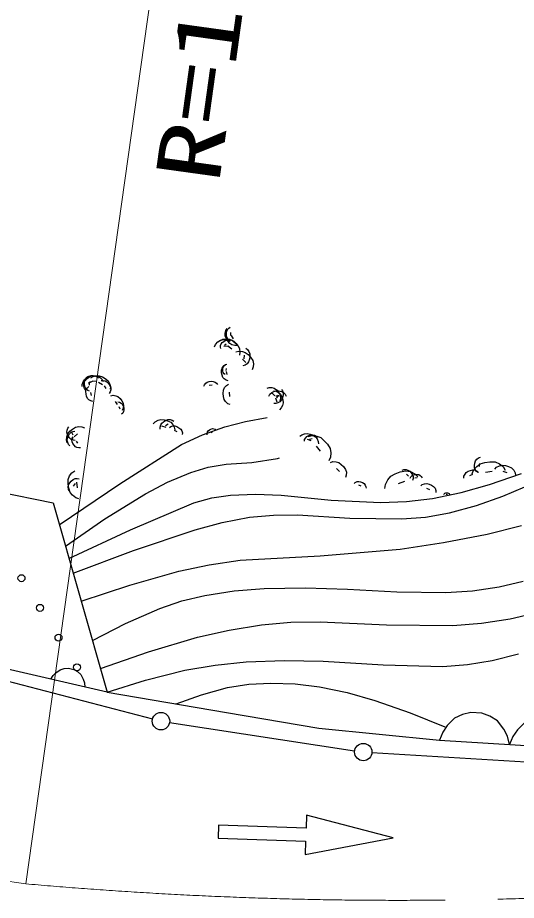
# Model space of a CAD drawing. Units: millimetres, scale not verified. Extents: x 40000 to 680000, y 20000 to 380000.
# Drawn here: x 137508 to 151754, y 278760 to 303992 of the extents above; entities that cross this region are included whole.
import ezdxf
from ezdxf.enums import TextEntityAlignment as Align

# ---------------------------------------------------------------- set-up
doc = ezdxf.new("R2010")
doc.units = ezdxf.units.MM
doc.header["$LTSCALE"] = 1000
doc.linetypes.add('CHAIN', pattern=[18.5, 12, -1.5, 3.5, -1.5])
for name, color, linetype, lineweight in [('M-BGD', 7, 'Continuous', 25), ('M-BGD-HTXT', 7, 'Continuous', 13), ('M-BMK', 2, 'CHAIN', 13)]:
    doc.layers.add(name, color=color, linetype=linetype, lineweight=lineweight)
doc.styles.add('ＭＳ ゴシック', font='')
doc.styles.get('ＭＳ ゴシック').set_extended_font_data('MS Gothic')

# ---------------------------------------------------------------- blocks, each defined once
blk = doc.blocks.new('BUHIN26')
at = {"color": 7, "linetype": 'Continuous', "lineweight": 25}
blk.add_lwpolyline([(737, -684), (839, -463), (884, -237), (891, 58), (810, 297), (688, 513), (460, 725), (235, 831), (-9, 892), (-303, 864), (-521, 798), (-737, 684)], dxfattribs=at)
blk = doc.blocks.new('BUHIN50')
at = {"color": 7, "linetype": 'Continuous', "lineweight": 25}
blk.add_lwpolyline([(-305, 396), (-190, 435), (-76, 447), (69, 438), (184, 388), (283, 316), (378, 194), (422, 79), (442, -45), (414, -189), (373, -296), (305, -396)], dxfattribs=at)

msp = doc.modelspace()

# ---------------------------------------------------------------- linework, layer by layer
at = {"layer": 'M-BGD'}
for p, q in [((143588, 294988), (143591, 294910)), ((143607, 294911), (143663, 294815)), ((143528, 294598), (143395, 294592)), ((143466, 294663), (143414, 294620)), ((143625, 294515), (143517, 294599)), ((144023, 294132), (143930, 294234)), ((143975, 294239), (143991, 294341)), ((143462, 293966), (143452, 293908)), ((143465, 293880), (143483, 293790)), ((139580, 293596), (139537, 293513)), ((139632, 293595), (139539, 293545)), ((139545, 293571), (139552, 293485)), ((139748, 293596), (139646, 293599)), ((139930, 293497), (139819, 293562)), ((140034, 293395), (139987, 293470)), ((143061, 293484), (142983, 293475)), ((139586, 293279), (139608, 293194)), ((143552, 293284), (143561, 293166)), ((144852, 293181), (144781, 293255)), ((144915, 293126), (144958, 293206)), ((140365, 292934), (140300, 293017)), ((144982, 293173), (144884, 293173)), ((144922, 293003), (144888, 293111)), ((140434, 292796), (140412, 292867)), ((141753, 292279), (141629, 292313)), ((141812, 292368), (141735, 292322)), ((142064, 292154), (141990, 292194)), ((139045, 292142), (139080, 292064)), ((139088, 292004), (139060, 291919)), ((139217, 292095), (139119, 292010)), ((143078, 292154), (143025, 292126)), ((145889, 291895), (145784, 291938)), ((145922, 291955), (145847, 291933)), ((129919, 291855), (138518, 290123)), ((139177, 291887), (139219, 291824)), ((146164, 291601), (146047, 291740)), ((150702, 291252), (150690, 291165)), ((146701, 291017), (146615, 291103)), ((148672, 290884), (148614, 290942)), ((150505, 290929), (150421, 290896)), ((151060, 291016), (150871, 290993)), ((151495, 290980), (151376, 291016)), ((139187, 290717), (139211, 290556)), ((148564, 290733), (148376, 290665)), ((148925, 290835), (148857, 290832)), ((139153, 290671), (139096, 290600)), ((147324, 290596), (147257, 290624)), ((149284, 290496), (149198, 290533)), ((149787, 290355), (149753, 290358)), ((138518, 290123), (140064, 284710)), ((140064, 284710), (126610, 287834)), ((136968, 285090), (141360, 283945)), ((140064, 284710), (143474, 284134)), ((143474, 284134), (146115, 283685)), ((141849, 283844), (147134, 283037)), ((146115, 283685), (149556, 283342)), ((149556, 283342), (153570, 283094)), ((147631, 282984), (153329, 282644)), ((145760, 281196), (145747, 280822)), ((148239, 280547), (145760, 281196)), ((143248, 280909), (143235, 280534)), ((145747, 280822), (143248, 280909)), ((143235, 280534), (145734, 280447)), ((145721, 280072), (148239, 280547)), ((145734, 280447), (145721, 280072))]:
    msp.add_line(p, q, dxfattribs=at)
for points in [[(143774, 294624), (143708, 294619), (143628, 294643), (143566, 294679), (143513, 294743), (143471, 294814), (143440, 294897), (143439, 294973), (143460, 295046), (143496, 295103)], [(143597, 294756), (143555, 294775), (143513, 294815), (143487, 294858), (143475, 294914), (143472, 294972), (143480, 295034), (143504, 295081), (143541, 295119), (143582, 295142)], [(143130, 294579), (143161, 294652), (143231, 294724), (143304, 294770), (143401, 294792), (143501, 294796), (143606, 294784), (143688, 294743), (143754, 294680), (143794, 294610)], [(143309, 294533), (143299, 294573), (143306, 294623), (143322, 294665), (143355, 294703), (143394, 294736), (143441, 294763), (143487, 294772), (143534, 294766), (143572, 294749)], [(143301, 294765), (143374, 294802), (143476, 294811), (143564, 294799), (143654, 294751), (143736, 294689), (143810, 294610), (143847, 294523), (143857, 294429), (143842, 294348)], [(143745, 294438), (143824, 294461), (143927, 294452), (144012, 294425), (144093, 294361), (144163, 294285), (144223, 294193), (144244, 294101), (144237, 294006), (144208, 293928)], [(144022, 294545), (144072, 294510), (144116, 294446), (144140, 294383), (144142, 294306), (144130, 294230), (144105, 294151), (144062, 294095), (144003, 294055), (143944, 294035)], [(143520, 293611), (143467, 293625), (143411, 293665), (143372, 293709), (143347, 293773), (143333, 293840), (143329, 293913), (143348, 293973), (143384, 294025), (143428, 294059)], [(143434, 293790), (143405, 293811), (143380, 293848), (143366, 293884), (143365, 293928), (143372, 293972), (143387, 294017), (143412, 294049), (143446, 294073), (143480, 294084)], [(139354, 293446), (139352, 293509), (139378, 293584), (139414, 293642), (139476, 293690), (139545, 293727), (139624, 293754), (139697, 293753), (139765, 293730), (139818, 293693)], [(139451, 293346), (139417, 293391), (139398, 293459), (139396, 293520), (139417, 293587), (139449, 293649), (139494, 293710), (139548, 293745), (139610, 293763), (139667, 293763)], [(139564, 293312), (139516, 293331), (139468, 293376), (139436, 293422), (139421, 293485), (139416, 293550), (139422, 293619), (139448, 293673), (139488, 293717), (139533, 293744)], [(139442, 293606), (139470, 293660), (139528, 293710), (139586, 293742), (139662, 293752), (139738, 293750), (139818, 293734), (139878, 293698), (139925, 293646), (139952, 293590)], [(139596, 293692), (139661, 293735), (139755, 293756), (139839, 293756), (139929, 293722), (140012, 293673), (140092, 293608), (140136, 293532), (140157, 293445), (140153, 293368)], [(139653, 293024), (139601, 293035), (139545, 293070), (139505, 293110), (139478, 293170), (139462, 293234), (139455, 293304), (139470, 293362), (139502, 293413), (139541, 293449)], [(139894, 293618), (139946, 293623), (140010, 293606), (140060, 293580), (140104, 293531), (140138, 293475), (140166, 293411), (140168, 293351), (140153, 293292), (140126, 293247)], [(142829, 293456), (142844, 293500), (142882, 293545), (142922, 293575), (142978, 293592), (143036, 293598), (143098, 293596), (143147, 293576), (143189, 293541), (143215, 293502)], [(143580, 292931), (143514, 292957), (143449, 293017), (143406, 293080), (143384, 293165), (143377, 293253), (143385, 293347), (143419, 293421), (143473, 293481), (143533, 293518)], [(140170, 293184), (140232, 293197), (140310, 293185), (140374, 293159), (140432, 293105), (140481, 293043), (140522, 292969), (140532, 292897), (140522, 292825), (140495, 292767)], [(144639, 293404), (144697, 293423), (144774, 293418), (144838, 293400), (144900, 293354), (144953, 293298), (145000, 293231), (145018, 293162), (145014, 293092), (144994, 293033)], [(144686, 293173), (144712, 293226), (144766, 293277), (144822, 293309), (144895, 293321), (144969, 293321), (145047, 293309), (145106, 293275), (145153, 293226), (145180, 293173)], [(144820, 293327), (144887, 293317), (144961, 293275), (145015, 293225), (145054, 293150), (145079, 293069), (145093, 292979), (145077, 292903), (145039, 292834), (144990, 292786)], [(145045, 293367), (145077, 293323), (145094, 293256), (145096, 293197), (145074, 293132), (145042, 293072), (144998, 293014), (144944, 292981), (144884, 292964), (144829, 292965)], [(140369, 293009), (140413, 293002), (140461, 292974), (140497, 292941), (140521, 292892), (140538, 292838), (140546, 292780), (140535, 292730), (140509, 292685), (140477, 292654)], [(138696, 289498), (140424, 290669), (142189, 291792), (142790, 292070), (143422, 292295), (144019, 292446), (144634, 292565)], [(141382, 292381), (141433, 292438), (141518, 292483), (141599, 292504), (141694, 292494), (141787, 292469), (141880, 292427), (141942, 292365), (141984, 292287), (142000, 292211)], [(141581, 292229), (141576, 292283), (141595, 292348), (141623, 292399), (141674, 292443), (141732, 292478), (141799, 292505), (141861, 292506), (141921, 292490), (141967, 292461)], [(138921, 291841), (138901, 291916), (138912, 292014), (138940, 292093), (139003, 292168), (139077, 292232), (139165, 292286), (139253, 292304), (139342, 292295), (139415, 292265)], [(139151, 291909), (139100, 291910), (139041, 291935), (138995, 291967), (138960, 292020), (138933, 292078), (138915, 292144), (138920, 292202), (138942, 292257), (138974, 292297)], [(141842, 292275), (141883, 292304), (141944, 292320), (141999, 292321), (142058, 292301), (142114, 292271), (142167, 292230), (142198, 292181), (142214, 292125), (142212, 292074)], [(142920, 292070), (142919, 292106), (142934, 292148), (142954, 292181), (142990, 292208), (143029, 292229), (143074, 292244), (143115, 292243), (143154, 292230), (143183, 292209)], [(139003, 291750), (138965, 291787), (138937, 291848), (138925, 291905), (138936, 291971), (138957, 292035), (138990, 292098), (139035, 292139), (139091, 292165), (139144, 292173)], [(139304, 291697), (139259, 291691), (139203, 291704), (139158, 291726), (139119, 291767), (139087, 291815), (139062, 291870), (139058, 291923), (139070, 291974), (139092, 292014)], [(145574, 292024), (145625, 292069), (145705, 292099), (145778, 292109), (145861, 292090), (145940, 292058), (146017, 292011), (146066, 291949), (146094, 291876), (146099, 291808)], [(145699, 291890), (145707, 291935), (145737, 291985), (145771, 292021), (145823, 292047), (145879, 292063), (145940, 292071), (145992, 292059), (146038, 292032), (146070, 291998)], [(145812, 292018), (145918, 292044), (146053, 292028), (146165, 291988), (146269, 291900), (146357, 291796), (146432, 291672), (146455, 291549), (146441, 291424), (146399, 291323)], [(138871, 288888), (139998, 289662), (141159, 290385), (141789, 290712), (142455, 290989), (142952, 291138), (143461, 291227), (144197, 291280), (144932, 291394), (144961, 291399), (144991, 291405)], [(146442, 291276), (146511, 291300), (146603, 291297), (146680, 291276), (146754, 291223), (146819, 291158), (146876, 291079), (146899, 290998), (146897, 290914), (146874, 290844)], [(150491, 290948), (150529, 291056), (150622, 291166), (150721, 291240), (150858, 291280), (151001, 291297), (151153, 291291), (151274, 291241), (151376, 291157), (151440, 291061)], [(150665, 290990), (150621, 291020), (150583, 291074), (150562, 291127), (150560, 291193), (150570, 291259), (150590, 291326), (150627, 291374), (150677, 291409), (150727, 291427)], [(151138, 291087), (151188, 291141), (151272, 291183), (151350, 291202), (151442, 291190), (151532, 291164), (151621, 291121), (151681, 291060), (151719, 290983), (151733, 290910)], [(139260, 290234), (139167, 290263), (139071, 290339), (139005, 290422), (138967, 290538), (138949, 290658), (138950, 290788), (138990, 290893), (139059, 290981), (139139, 291039)], [(138972, 288535), (140735, 289355), (142540, 290127), (143054, 290263), (143590, 290342), (144304, 290370), (145038, 290338), (146464, 290204), (147874, 290133), (148619, 290159), (149359, 290246), (150181, 290417), (150991, 290647), (151904, 290959)], [(147999, 290529), (148012, 290648), (148081, 290782), (148165, 290882), (148295, 290956), (148436, 291007), (148593, 291037), (148729, 291014), (148853, 290952), (148941, 290869)], [(148496, 291060), (148543, 291076), (148606, 291074), (148658, 291060), (148708, 291024), (148752, 290980), (148791, 290926), (148807, 290871), (148805, 290814), (148790, 290766)], [(148721, 290825), (148737, 290863), (148773, 290899), (148810, 290923), (148860, 290934), (148911, 290936), (148965, 290930), (149006, 290909), (149040, 290877), (149061, 290841)], [(150254, 290832), (150258, 290885), (150288, 290946), (150324, 290991), (150382, 291025), (150445, 291050), (150515, 291064), (150576, 291056), (150632, 291029), (150672, 290993)], [(138983, 290459), (138960, 290508), (138955, 290576), (138964, 290634), (138997, 290693), (139039, 290746), (139092, 290794), (139150, 290818), (139212, 290823), (139266, 290812)], [(139092, 288115), (140822, 288759), (142579, 289348), (143351, 289560), (144132, 289713), (144814, 289775), (145503, 289778), (146998, 289689), (148487, 289661), (149162, 289718), (149841, 289836), (150615, 290046), (151370, 290313), (152314, 290718)], [(147121, 290680), (147153, 290709), (147205, 290729), (147252, 290735), (147306, 290723), (147357, 290702), (147407, 290672), (147438, 290632), (147457, 290585), (147460, 290541)], [(149025, 290607), (149067, 290644), (149134, 290668), (149194, 290675), (149263, 290659), (149328, 290631), (149391, 290591), (149431, 290539), (149453, 290479), (149457, 290422)], [(149685, 290364), (149695, 290382), (149715, 290398), (149736, 290407), (149761, 290409), (149787, 290407), (149813, 290400), (149832, 290386), (149847, 290368), (149855, 290349)], [(139322, 287309), (140710, 287766), (142117, 288165), (142983, 288353), (143868, 288482), (146151, 288611), (148431, 288800), (149675, 288985), (150921, 289231), (151905, 289474)], [(139642, 286189), (140590, 286673), (141567, 287104), (142197, 287318), (142854, 287477), (143693, 287604), (144548, 287672), (145732, 287692), (146931, 287652), (148336, 287576), (149737, 287560), (150502, 287612), (151264, 287724), (151947, 287886)], [(139870, 285389), (141250, 285863), (142647, 286279), (143555, 286487), (144474, 286637), (145309, 286710), (146155, 286723), (148042, 286639), (149943, 286614), (150760, 286679), (151582, 286805), (152353, 286987)], [(140064, 284710), (141161, 285052), (142280, 285337), (143154, 285485), (144038, 285574), (145130, 285615), (146237, 285595), (147953, 285488), (149656, 285443), (150361, 285500), (151060, 285616), (151817, 285809)], [(142036, 284377), (142762, 284639), (143503, 284843), (144116, 284937), (144738, 284972), (145433, 284948), (146131, 284863), (146925, 284699), (147712, 284475), (148718, 284116), (149709, 283718)]]:
    msp.add_lwpolyline(points, dxfattribs=at)
for centre, radius in [((137617, 287969), 99.5), ((138146, 287121), 99.5), ((138675, 286272), 99.5), ((139203, 285423), 99.5), ((141602, 283882), 249), ((147381, 282999), 249)]:
    msp.add_circle(centre, radius, dxfattribs=at)
at = {"layer": 'M-BGD-HTXT'}
msp.add_line((137739, 279233), (142085, 310106), dxfattribs=at)
at = {"layer": 'M-BMK'}
msp.add_line((63266, 290278), (137739, 279233), dxfattribs=at)
msp.add_arc((148379, 398760), 120000, 264.91283, 275.75267, dxfattribs=at)

# ---------------------------------------------------------------- block references
at = {"layer": 'M-BGD', "rotation": 39.30197}
for name, p in [('BUHIN50', (138943, 284970)), ('BUHIN26', (150560, 283280)), ('BUHIN26', (152567, 283156))]:
    msp.add_blockref(name, p, dxfattribs=at)

# ---------------------------------------------------------------- texts
at = {"layer": 'M-BGD-HTXT', "style": 'ＭＳ ゴシック', "width": 1.35}
msp.add_text('R=120', height=1833, rotation=82.1, dxfattribs=at).set_placement((143800, 299130), align=Align.BOTTOM_LEFT)

doc.saveas('drawing.dxf')
